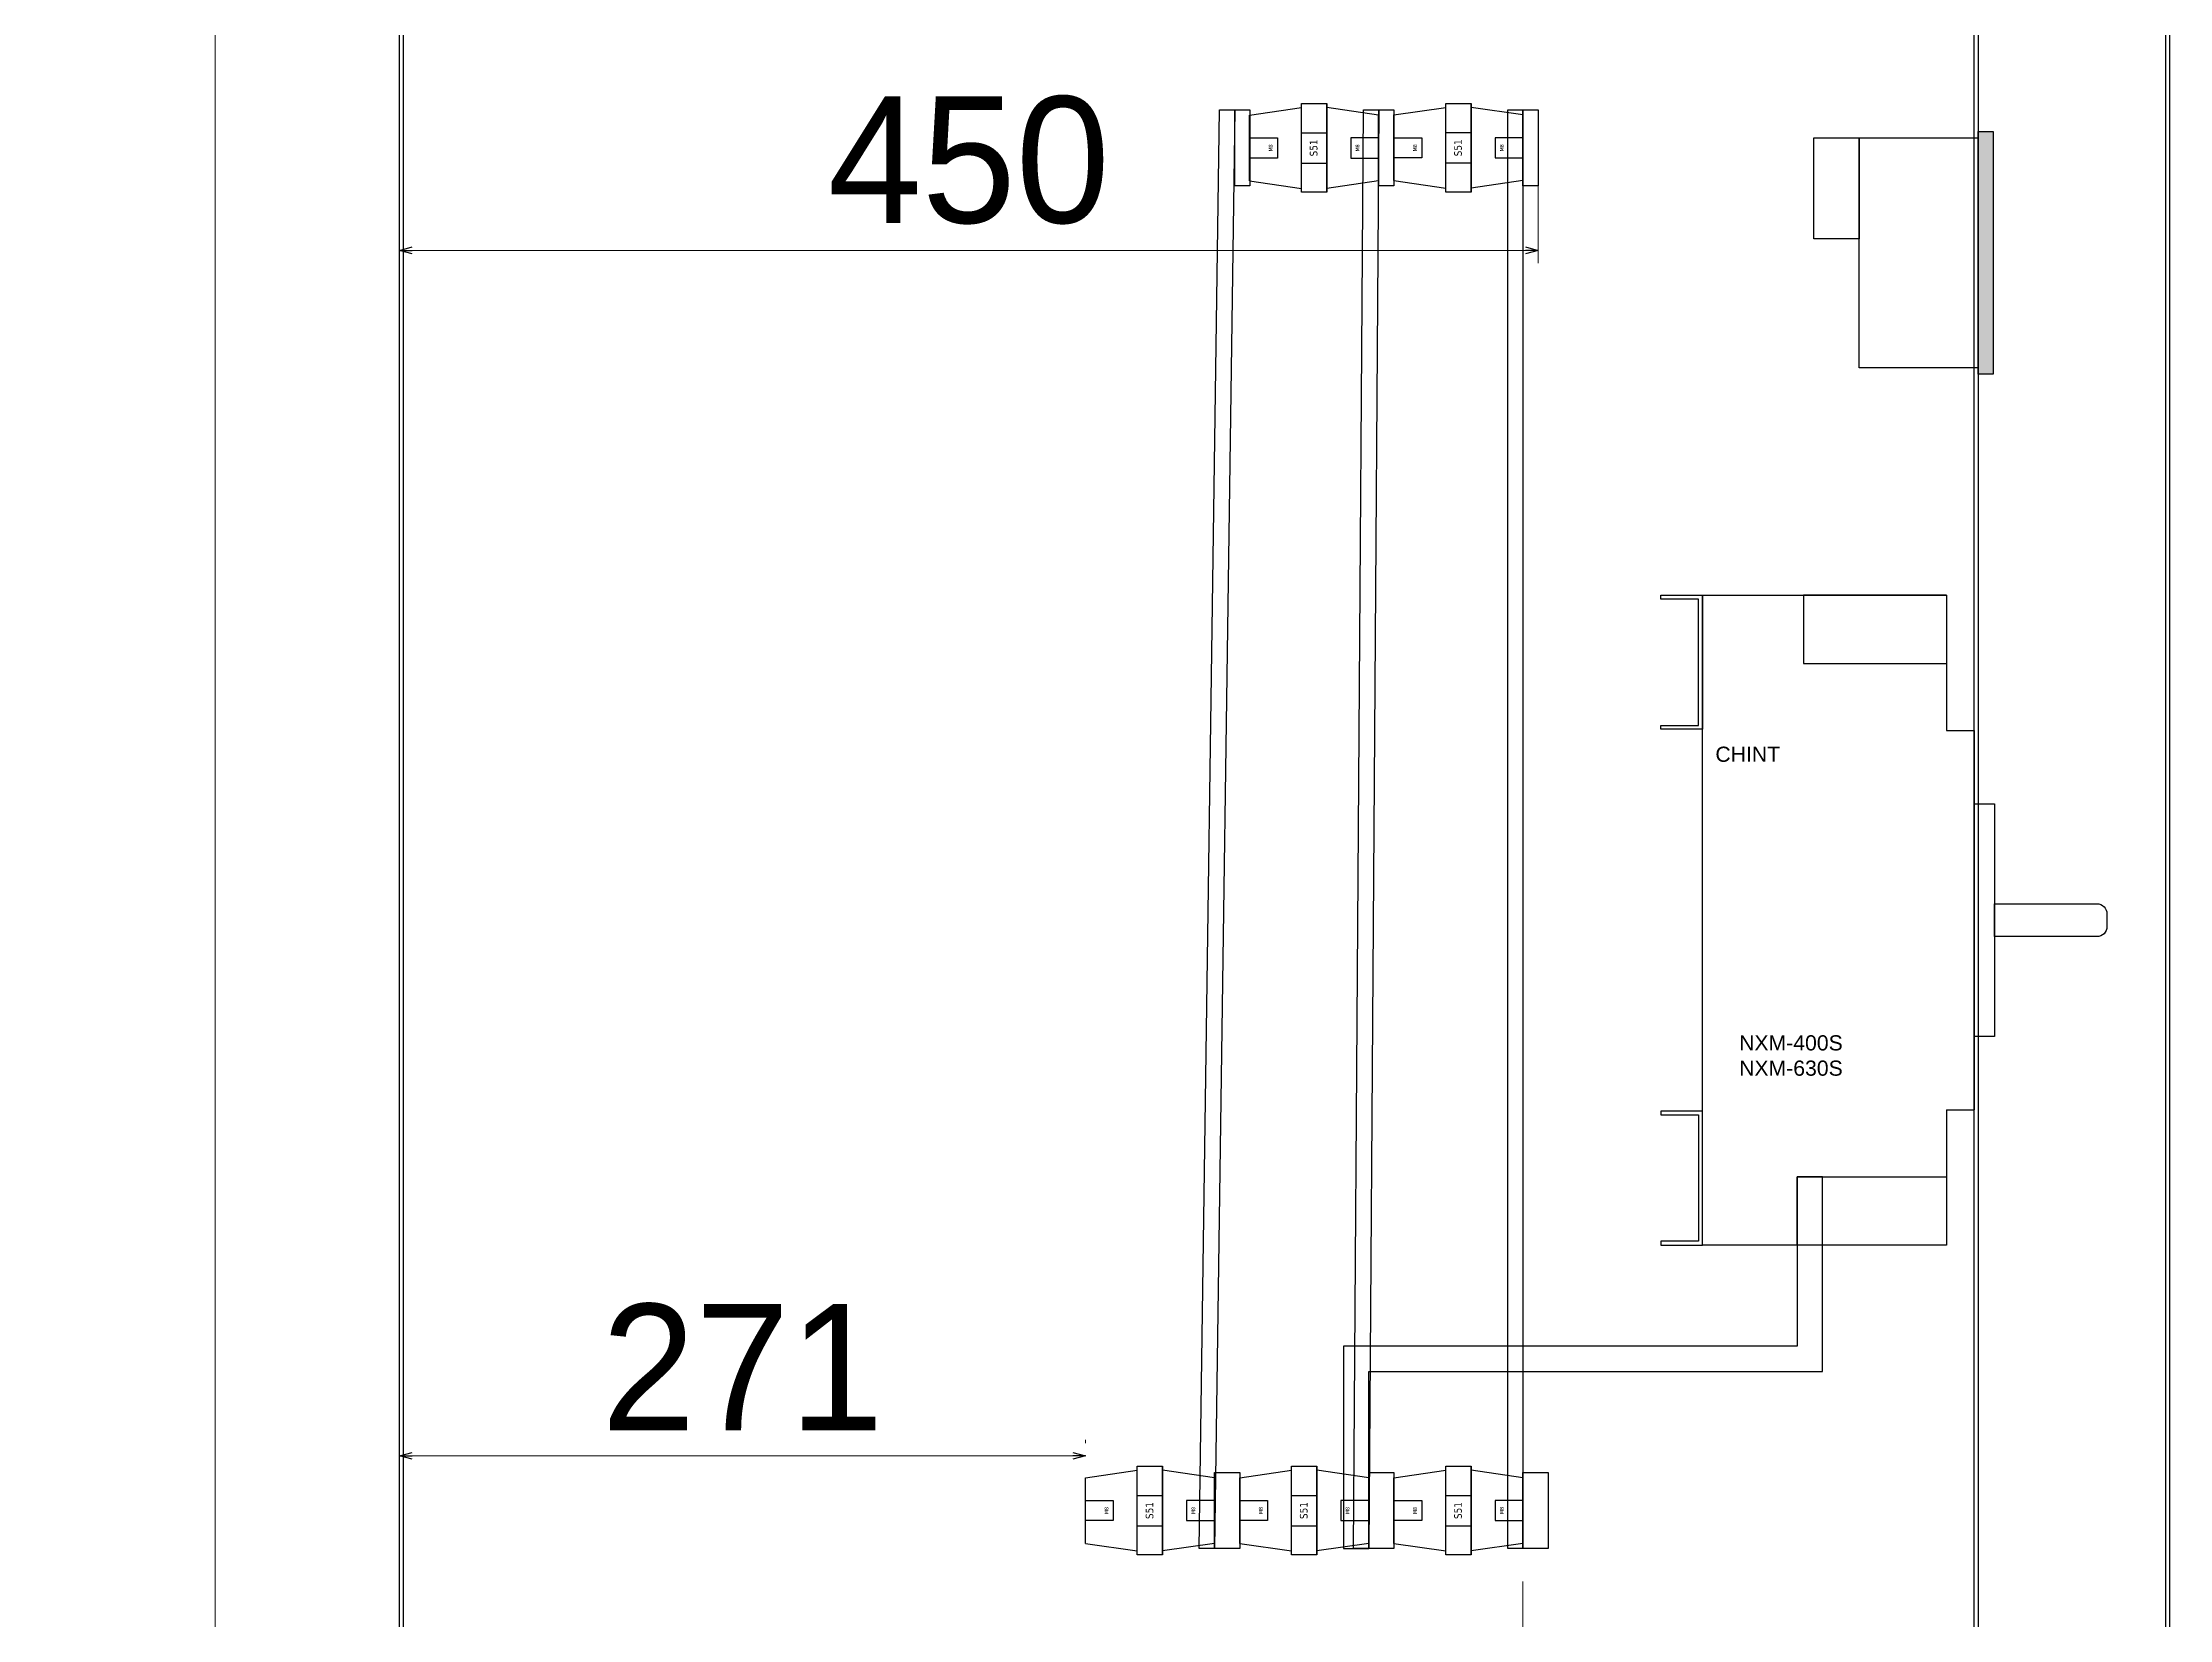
# Model space of a CAD drawing. Header units: millimetres. Extents: x 0 to 6126, y 0 to 4331.
# Drawn here: x 3744 to 4585, y 2840 to 3464 of the extents above; entities that cross this region are included whole.
import ezdxf

# ---------------------------------------------------------------- set-up
doc = ezdxf.new("R2010")
doc.units = ezdxf.units.MM
doc.layers.add('DIM', color=253, linetype='Continuous')
doc.styles.add('Arial', font='arial.ttf')
doc.dimstyles.new('CNC', dxfattribs={"dimtxt": 50, "dimasz": 5, "dimexe": 5, "dimexo": 15, "dimgap": 10, "dimtad": 1, "dimdec": 0, "dimtxsty": 'Standard', "dimblk": 'OPEN30', "dimcen": 10, "dimclrd": 5, "dimclre": 5, "dimclrt": 3, "dimazin": 3, "dimtfac": 1, "dimtdec": 0, "dimtmove": 0, "dimatfit": 3, "dimldrblk": 'ARCHTICK', "dimlwd": 9, "dimlwe": 9})

# ---------------------------------------------------------------- blocks, each defined once
blk = doc.blocks.new('*D8')
at = {"color": 0, "linetype": 'ByBlock', "lineweight": -2}
for p, q in [((3811.18, 4093.96), (3812.52, 4098.96)), ((3812.52, 4098.96), (3813.86, 4093.96)), ((3812.52, 4098.96), (3812.52, 4093.96)), ((3812.52, 2498.96), (3811.18, 2503.96)), ((3813.86, 2503.96), (3812.52, 2498.96)), ((3812.52, 2498.96), (3812.52, 2503.96))]:
    blk.add_line(p, q, dxfattribs=at)
at = {"layer": 'Defpoints', "color": 0, "ltscale": 3, "transparency": 16777216}
for p in [(3812.52, 4098.96), (3885.36, 4098.96), (3885.36, 2498.96)]:
    blk.add_point(p, dxfattribs=at)
at = {"layer": 'DIM', "color": 5, "lineweight": 9, "ltscale": 3, "transparency": 16777216}
for p, q in [((3870.36, 4098.96), (3807.52, 4098.96)), ((3812.52, 2503.96), (3812.52, 4093.96)), ((3870.36, 2498.96), (3807.52, 2498.96))]:
    blk.add_line(p, q, dxfattribs=at)
at = {"layer": 'DIM', "color": 3, "ltscale": 3, "transparency": 16777216, "insert": (3777, 3568.96), "char_height": 50, "attachment_point": 5, "rotation": 90}
blk.add_mtext('1600', dxfattribs=at)
blk = doc.blocks.new('_ArchTick')
at = {"color": 0, "const_width": 0.15}
blk.add_lwpolyline([(-0.5, -0.5), (0.5, 0.5)], dxfattribs=at)
blk = doc.blocks.new('_Open30')
at = {"color": 0, "linetype": 'ByBlock', "lineweight": -2}
for p, q in [((-1, 0.27), (0, 0)), ((0, 0), (-1, -0.27)), ((0, 0), (-1, 0))]:
    blk.add_line(p, q, dxfattribs=at)
blk = doc.blocks.new('A$C30041796')
blk.add_hatch(color=6).paths.add_polyline_path([(71, 96), (65, 96), (65, 0), (71, 0)])
at = {"color": 6}
for points in [[(0, 93.5), (18, 93.5), (18, 53.5), (0, 53.5)], [(18, 93.5), (65, 93.5), (65, 2.5), (18, 2.5)], [(65, 96), (71, 96), (71, 0), (65, 0)]]:
    blk.add_lwpolyline(points, close=True, dxfattribs=at)
blk = doc.blocks.new('su51-1')
at = {"color": 1}
for p, q in [((-13, 51), (-16, 30.5)), ((-13, 51), (13, 51)), ((13, 51), (16, 30.5)), ((-17.5, 30.5), (17.5, 30.5)), ((-17.5, 20.5), (-17.5, 30.5)), ((-16, 30.5), (16, 30.5)), ((-6, 30.5), (-6, 20.5)), ((6, 30.5), (6, 20.5)), ((17.5, 30.5), (17.5, 20.5)), ((17.5, 20.5), (-17.5, 20.5)), ((-17.5, 20.5), (17.5, 20.5)), ((-13, 0), (-16, 20.5)), ((-16, 20.5), (16, 20.5)), ((13, 0), (16, 20.5)), ((-13, 0), (13, 0))]:
    blk.add_line(p, q, dxfattribs=at)
for points in [[(-4, 51), (4, 51), (4, 40), (-4, 40)], [(-4, 0), (4, 0), (4, 11), (-4, 11)]]:
    blk.add_lwpolyline(points, close=True, dxfattribs=at)
at = {"color": 1, "width": 30.0978, "attachment_point": 5}
for s, insert, char_height in [('{\\fTahoma|b0|i0|c0|p34;M8}', (0, 42.66), 1.5), ('{\\fTahoma|b0|i0|c0|p34;S51}', (0, 25.66), 3), ('{\\fTahoma|b0|i0|c0|p34;M8}', (0, 8.34), 1.5)]:
    blk.add_mtext(s, dxfattribs=dict(at, insert=insert, char_height=char_height))
blk = doc.blocks.new('*D9')
at = {"color": 0, "linetype": 'ByBlock', "lineweight": -2}
for p, q in [((3885.36, 2904.57), (3890.36, 2905.91)), ((3890.36, 2903.23), (3885.36, 2904.57)), ((3885.36, 2904.57), (3890.36, 2904.57)), ((4151.66, 2905.91), (4156.66, 2904.57)), ((4156.66, 2904.57), (4151.66, 2903.23)), ((4156.66, 2904.57), (4151.66, 2904.57))]:
    blk.add_line(p, q, dxfattribs=at)
at = {"layer": 'Defpoints', "color": 0, "ltscale": 3, "transparency": 16777216}
for p in [(3885.36, 2904.57), (4156.66, 2895.96), (3885.36, 2850.52)]:
    blk.add_point(p, dxfattribs=at)
at = {"layer": 'DIM', "color": 5, "lineweight": 9, "ltscale": 3, "transparency": 16777216}
for p, q in [((4156.66, 2910.96), (4156.66, 2909.57)), ((3885.36, 2865.52), (3885.36, 2909.57)), ((4151.66, 2904.57), (3890.36, 2904.57))]:
    blk.add_line(p, q, dxfattribs=at)
at = {"layer": 'DIM', "color": 3, "ltscale": 3, "transparency": 16777216, "insert": (4021.01, 2939.67), "char_height": 50, "attachment_point": 5}
blk.add_mtext('271', dxfattribs=at)
blk = doc.blocks.new('*D12')
at = {"color": 0, "linetype": 'ByBlock', "lineweight": -2}
for p, q in [((3885.36, 3381.39), (3890.36, 3382.73)), ((4330.66, 3382.73), (4335.66, 3381.39)), ((3890.36, 3380.05), (3885.36, 3381.39)), ((3885.36, 3381.39), (3890.36, 3381.39)), ((4335.66, 3381.39), (4330.66, 3380.05)), ((4335.66, 3381.39), (4330.66, 3381.39))]:
    blk.add_line(p, q, dxfattribs=at)
at = {"layer": 'Defpoints', "color": 0, "ltscale": 3, "transparency": 16777216}
for p in [(3885.36, 3436.96), (4335.66, 3436.96), (3885.36, 3381.39)]:
    blk.add_point(p, dxfattribs=at)
at = {"layer": 'DIM', "color": 5, "lineweight": 9, "ltscale": 3, "transparency": 16777216}
for p, q in [((3885.36, 3421.96), (3885.36, 3376.39)), ((4335.66, 3421.96), (4335.66, 3376.39)), ((4330.66, 3381.39), (3890.36, 3381.39))]:
    blk.add_line(p, q, dxfattribs=at)
at = {"layer": 'DIM', "color": 3, "ltscale": 3, "transparency": 16777216, "insert": (4110.51, 3416.92), "char_height": 50, "attachment_point": 5}
blk.add_mtext('450', dxfattribs=at)
blk = doc.blocks.new('*D13')
at = {"color": 0, "linetype": 'ByBlock', "lineweight": -2}
for p, q in [((3885.36, 2697.84), (3890.36, 2699.18)), ((3890.36, 2696.5), (3885.36, 2697.84)), ((3885.36, 2697.84), (3890.36, 2697.84)), ((4324.66, 2699.18), (4329.66, 2697.84)), ((4329.66, 2697.84), (4324.66, 2696.5)), ((4329.66, 2697.84), (4324.66, 2697.84))]:
    blk.add_line(p, q, dxfattribs=at)
at = {"layer": 'Defpoints', "color": 0, "ltscale": 3, "transparency": 16777216}
for p in [(3885.36, 2892.99), (4329.66, 2869.96), (3885.36, 2697.84)]:
    blk.add_point(p, dxfattribs=at)
at = {"layer": 'DIM', "color": 5, "lineweight": 9, "ltscale": 3, "transparency": 16777216}
for p, q in [((3885.36, 2877.99), (3885.36, 2692.84)), ((4329.66, 2854.96), (4329.66, 2692.84)), ((4324.66, 2697.84), (3890.36, 2697.84))]:
    blk.add_line(p, q, dxfattribs=at)
at = {"layer": 'DIM', "color": 3, "ltscale": 3, "transparency": 16777216, "insert": (4107.51, 2732.84), "char_height": 50, "attachment_point": 5}
blk.add_mtext('444', dxfattribs=at)
blk = doc.blocks.new('nxm-400-630-2')
at = {"color": 7}
for p, q in [((29751.56, -129472.43), (29751.56, -129525.93)), ((29751.56, -129525.93), (29762.56, -129525.93)), ((29762.56, -129554.93), (29762.56, -129646.93)), ((29751.56, -129675.93), (29751.56, -129729.43)), ((29751.56, -129675.93), (29762.56, -129675.93))]:
    blk.add_line(p, q, dxfattribs=at)
for points in [[(29751.56, -129729.43), (29655.06, -129729.43), (29655.06, -129472.43), (29751.56, -129472.43)], [(29751.56, -129472.43), (29695.06, -129472.43), (29695.06, -129499.43), (29751.56, -129499.43)], [(29762.56, -129525.93), (29762.56, -129554.93)], [(29762.56, -129554.93), (29770.56, -129554.93), (29770.56, -129646.93), (29762.56, -129646.93)], [(29762.56, -129646.93), (29762.56, -129675.93)], [(29751.56, -129729.43), (29692.56, -129729.43), (29692.56, -129702.43), (29751.56, -129702.43)]]:
    blk.add_lwpolyline(points, dxfattribs=at)
blk.add_lwpolyline([(29770.56, -129594.43), (29811.06, -129594.43, -0.414214), (29815.06, -129598.43), (29815.06, -129603.43, -0.414214), (29811.06, -129607.43), (29770.56, -129607.43)], format="xyb", close=True, dxfattribs=at)
at = {"color": 7, "char_height": 6, "width": 25.6029, "attachment_point": 5, "style": 'Arial'}
for s, insert in [('CHINT', (29672.99, -129535.33)), ('NXM-400S\\PNXM-630S', (29690.06, -129654.48))]:
    blk.add_mtext(s, dxfattribs=dict(at, insert=insert))

msp = doc.modelspace()

# ---------------------------------------------------------------- linework, layer by layer
at = {"color": 7}
msp.add_lwpolyline([(4562.86, 2513.96), (4562.86, 2501.96), (4583.86, 2501.96), (4583.86, 4058.46), (4562.86, 4058.46), (4562.86, 4046.46), (4561.36, 4046.46), (4561.36, 4059.96), (4585.36, 4059.96), (4585.36, 2500.46), (4561.36, 2500.46), (4561.36, 2513.96)], close=True, dxfattribs=at)
at = {"color": 6, "ltscale": 0.5}
msp.add_lwpolyline([(4490.66, 3554.96), (4490.66, 3566.46), (4509.66, 3566.46), (4509.66, 2557.96), (4490.66, 2557.96), (4490.66, 2569.46), (4492.16, 2569.46), (4492.16, 2559.46), (4508.16, 2559.46), (4508.16, 3564.96), (4492.16, 3564.96), (4492.16, 3554.96)], close=True, dxfattribs=at)
at = {"color": 7, "ltscale": 0.5}
msp.add_lwpolyline([(3915.86, 2553.46), (3885.36, 2553.46), (3885.36, 3536.03), (3915.86, 3536.03), (3915.86, 3534.53), (3886.86, 3534.53), (3886.86, 2554.96), (3915.86, 2554.96)], close=True, dxfattribs=at)
at = {"color": 5, "ltscale": 3}
for points in [[(4209.66, 3436.96), (4215.66, 3436.96), (4207.66, 2867.96), (4201.66, 2867.96)], [(4215.66, 3436.96), (4221.66, 3436.96), (4221.66, 3406.96), (4215.66, 3406.96)]]:
    msp.add_lwpolyline(points, close=True, dxfattribs=at)
at = {"color": 2, "ltscale": 3}
for points in [[(4266.66, 3436.96), (4272.66, 3436.96), (4268.66, 2867.96), (4262.66, 2867.96)], [(4272.66, 3436.96), (4278.66, 3436.96), (4278.66, 3406.96), (4272.66, 3406.96)]]:
    msp.add_lwpolyline(points, close=True, dxfattribs=at)
at = {"color": 1, "ltscale": 3}
for points in [[(4323.66, 3436.96), (4329.66, 3436.96), (4329.66, 2867.96), (4323.66, 2867.96)], [(4329.66, 3436.96), (4335.66, 3436.96), (4335.66, 3406.96), (4329.66, 3406.96)]]:
    msp.add_lwpolyline(points, close=True, dxfattribs=at)
at = {"color": 8}
for points in [[(4384.16, 3193.46), (4399.16, 3193.46), (4399.16, 3243.46), (4384.16, 3243.46), (4384.16, 3244.96), (4400.66, 3244.96), (4400.66, 3191.96), (4384.16, 3191.96)], [(4384.16, 3039.46), (4399.16, 3039.46), (4399.16, 2989.46), (4384.16, 2989.46), (4384.16, 2987.96), (4400.66, 2987.96), (4400.66, 3040.96), (4384.16, 3040.96)]]:
    msp.add_lwpolyline(points, close=True, dxfattribs=at)
at = {"color": 2}
msp.add_lwpolyline([(4268.66, 2867.96), (4268.66, 2937.96), (4448.16, 2937.96), (4448.16, 3014.96), (4438.16, 3014.96), (4438.16, 2947.96), (4258.66, 2947.96), (4258.66, 2867.96), (4268.66, 2867.96)], dxfattribs=at)
at = {"color": 5}
msp.add_lwpolyline([(4207.66, 2897.96), (4217.66, 2897.96), (4217.66, 2867.96), (4207.66, 2867.96)], close=True, dxfattribs=at)
at = {"color": 2}
msp.add_lwpolyline([(4268.66, 2897.96), (4278.66, 2897.96), (4278.66, 2867.96), (4268.66, 2867.96)], close=True, dxfattribs=at)
at = {"color": 1}
msp.add_lwpolyline([(4329.66, 2897.96), (4339.66, 2897.96), (4339.66, 2867.96), (4329.66, 2867.96)], close=True, dxfattribs=at)

# ---------------------------------------------------------------- block references
at = {"color": 2, "rotation": 90}
for p in [(4272.56, 3421.92), (4329.66, 3421.96), (4207.66, 2882.96), (4268.66, 2882.96), (4329.66, 2882.96)]:
    msp.add_blockref('su51-1', p, dxfattribs=at)
at = {"color": 7}
for name, p in [('A$C30041796', (4444.66, 3332.46)), ('nxm-400-630-2', (-25254.41, 132717.38))]:
    msp.add_blockref(name, p, dxfattribs=at)

# ---------------------------------------------------------------- dimensions: what is measured, and where the dimension line sits
at = {"layer": 'DIM', "color": 7, "ltscale": 3}
dim = msp.add_linear_dim(base=(3812.52, 4098.96), p1=(3885.36, 2498.96), p2=(3885.36, 4098.96), angle=90, dimstyle='CNC', dxfattribs=at)
dim.commit()
dim.dimension.update_dxf_attribs({"geometry": '*D8', "text_midpoint": (3812.52, 3568.96), "dimtype": 160})
for base, p1, p2, picture, middle in [((3885.36, 3381.39), (4335.66, 3436.96), (3885.36, 3436.96), '*D12', (4110.51, 3416.92)), ((3885.36, 2904.57), (4156.66, 2895.96), (3885.36, 2850.52), '*D9', (4021.01, 2939.67))]:
    dim = msp.add_linear_dim(base=base, p1=p1, p2=p2, dimstyle='CNC', dxfattribs=at)
    dim.commit()
    dim.dimension.update_dxf_attribs({"geometry": picture, "text_midpoint": middle})
dim = msp.add_linear_dim(base=(3885.36, 2697.84), p1=(4329.66, 2869.96), p2=(3885.36, 2892.99), dimstyle='CNC', dxfattribs=at)
dim.commit()
dim.dimension.update_dxf_attribs({"geometry": '*D13', "text_midpoint": (4107.51, 2697.84), "dimtype": 160})

doc.saveas('drawing.dxf')
